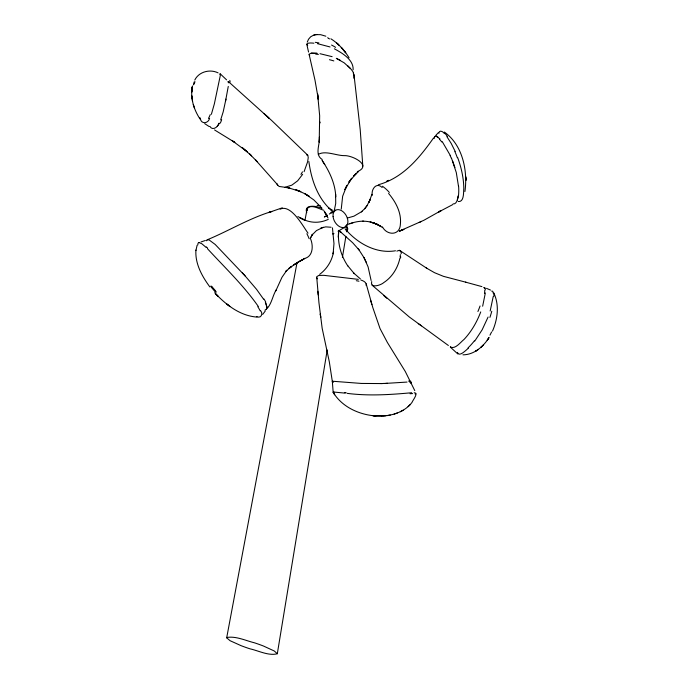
<?xml version="1.0" encoding="UTF-8"?>
<svg xmlns="http://www.w3.org/2000/svg" width="689" height="689" viewBox="0 0 689 689"><rect width="100%" height="100%" fill="white"/><g stroke="black" fill="none" stroke-linecap="round" stroke-linejoin="round"><path stroke-width="1.03" d="M228.8 82.654L228.748 82.025L228.8 82.818M197.846 244.905L197.846 244.569A2.592 1.671 77 0 1 199.087 242.459M311.402 53.156L317.138 53.337L311.135 53.182L309.077 54.224L314.994 80.182L318.396 99.638L317.586 93.825L319.67 115.795L319.205 142.27L319.446 137.033C320.152 144.199 314.279 154.68 322.185 159.478M372.258 195.332C371.026 189.484 376.349 181.689 382.197 187.511M318.292 154.396C325.303 150.202 336.215 155.662 344.319 155.645C351.907 155.103 372.68 165.36 357.324 171.664M457.41 352.432C459.236 357.522 466.074 349.995 468.425 348.169M341.244 209.163L342.648 196.227L346.911 185.358L344.819 189.69L351.7 178.227L348.841 182.129L356.549 173.146L353.483 176.151L358.263 171.854M195.891 250.589L197.114 245.293M195.926 250.064C194.978 263.672 202.032 276.323 209.861 286.934M400.395 254.637L400.076 257.247M307.656 45.595C304.641 42.201 312.306 43.002 313.865 43.192M485.34 292.98L482.653 306.209M493.229 296.477L490.172 310.997M194.961 81.655L194.264 83.998M338.859 230.35L338.351 237.317L338.549 232.365C337.782 244.526 341.27 256.153 347.764 265.868L347.48 265.437L354.301 273.688L353.767 273.102L360.399 278.916M453.061 203.944C456.144 204.357 457.246 200.499 457.823 198.174A23.211 23.004 89.7 0 0 458.004 197.442L458.271 195.607M333.545 251.666L333.123 253.845L333.976 243.579L332.451 227.852M438.902 133.244C438.988 129.446 443.354 131.616 444.422 133.64M458.202 196.141L457.315 199.982M385.806 415.743L382.739 415.992C393.66 415.398 405.098 411.419 411.953 402.488C412.332 400.869 419.222 392.584 414.184 392.73M297.037 262.63L226.681 637.816L230.074 640.701L241.107 645.679A82.473 22.539 9.3 0 0 249.943 648.814C258.642 650.726 268.65 656.092 277.314 653.749L327.215 349.978M342.39 257.565L345.887 236.327M346.756 231.013L347.084 228.205L345.809 225.518M228.266 86.418L225.811 99.681M225.699 100.275L225.923 99.087M304.96 220.359L307.139 208.733C310.782 203.634 319.171 209.008 323.873 210.291M225.467 101.481L225.751 99.974M225.639 100.577L223.193 111.851L220.661 119.903M464.92 191.551C467.891 170.562 462.56 144.862 444.371 132.055M333.398 252.536C331.779 261.217 326.75 269.123 319.653 274.351M399.853 258.418C397.717 268.073 392.11 277.193 383.721 282.619C381.017 285.194 369.795 288.863 371.716 281.56M192.515 85.936C189.966 97.416 193.712 109.525 200.094 119.111M366.212 285.625C366.944 282.456 363.387 280.793 360.89 280.053M226.681 637.816L226.759 637.48C236.051 635.904 245.637 640.641 254.62 642.854A76.066 19.128 10.1 0 1 263.517 646.049L274.265 650.984L277.314 653.749M334.096 211.385L335.724 203.444L335.612 194.255L335.81 196.804M347.101 228.894L346.145 230.298M371.922 194.384L368.899 202.471L370.467 199L366.996 205.727L364.705 208.707L366.996 205.727M415.803 393.402L415.131 394.039M491.593 331.96L489.965 335.19M307.268 42.098L308.517 39.247L310.67 36.784L313.719 35.096L317.052 34.484M206.433 240.78L207.398 239.72L209.163 239.987L215.183 244.457L245.275 276.091M211.385 114.288L214.348 103.901L220.247 75.781L220.368 73.956L219.412 74.119M480.733 311.91C476.934 321.978 471.465 331.512 464.085 339.393C460.553 342.097 455.248 349.685 450.356 346.955M488.088 317.043L482.154 329.798L474.764 341.055M276.255 289.802C272.327 295.9 271.44 306.217 264.912 310.214M275.764 290.93L281.956 277.34L286.857 270.243L285.892 271.294L291.705 266.316L289.561 267.866L298.656 261.786L293.617 264.912L304.771 258.478L299.577 261.252L303.358 259.305M492.497 331.09C497.579 319.446 499.465 305.511 494.099 293.643M194.143 81.965L193.437 84.868M304.082 171.673L307.621 161.803L308.233 157.652L307.837 155.292L271.776 120.601L228.55 81.715L227.697 81.879M353.81 78.167L354.163 75.954L353.233 72.879M219.162 123.228C218.008 126.991 212.556 131.16 209.861 126.371M310.997 237.162L312.565 234.243L310.661 237.714M194.78 80.053C198.88 71.656 209.938 68.848 218.112 72.87M209.602 118.327C208.431 123.477 201.395 124.571 200.335 118.818M353.13 69.796C353.664 59.685 342.312 53.113 334.372 48.807M218.835 123.831L217.207 126.276M302.643 174.317L297.674 180.802L291.783 185.177L284.962 187.27L279.071 186.452L255.412 159.805L257.186 161.691L249.642 153.992L251.554 155.835L242.028 147.446L247.377 151.856L232.271 140.763L234.854 142.434L214.563 129.945M489.164 337.369C483.514 346.489 474.221 354.775 462.956 354.835M266.428 309.327L266.884 307.01L265.911 303.616A22.324 20.007 43.8 0 0 265.601 302.884M434.742 136.586L434.113 138.127L434.742 136.586A2.213 1.697 55.5 0 1 436.059 136.103M265.256 311.032L262.716 314.382M312.324 234.682L312.039 235.061L316.449 230.591L323.356 227.249M433.39 138.188C419.274 158.143 402.936 178.02 378.27 184.773M280.147 209.163C291.034 203.772 303.126 226.474 307.992 233.14M435.939 135.233L438.325 132.693M346.653 231.797L347.824 228.937L346.653 225.639M362.104 211.256L361.363 211.867L364.8 208.586M410.222 404.581L408.077 406.674M483.497 344.793L481.068 347.161L481.818 346.429M410.937 383.437C412.53 382.309 408.241 381.93 410.523 382.309M396.855 251.106L399.431 250.279L426.853 268.314L426.224 267.926M361.518 211.738L353.913 216.182L347.308 218.043M288.657 268.512L290.81 266.97M478.39 349.349L475.531 351.244L476.357 350.692M324.734 216.794L327.456 215.149M329.273 214.046L335.629 210.197M338.049 231.22L345.37 226.939M440.366 211.041L438.419 212.16L441.279 210.507L423.89 220.273L399.56 231.039L403.961 229.308M439.341 211.626L452.656 204.642M491.636 291.094L492.756 291.275L493.272 293.273M400.292 411.729L403.246 410.162M483.73 287.649L484.832 287.83L485.375 289.888M419.257 222.504L420.927 221.677M386.615 181.259L388.656 180.337L387.433 180.888M399.25 231.28L403.633 229.437L401.773 230.186M207.122 239.841C228.877 230.858 249.125 218.344 271.776 211.471L268.469 212.608L282.326 207.811M205.374 240.461L201.024 241.942M346.627 224.795L353.224 222.65M320.6 228.205L325.69 226.87L331.09 227.249M397.303 413.004L394.134 414.072M328.24 219.421C318.49 223.77 309.215 223.081 299.629 217.621L304.202 219.834L297.872 216.544M349.831 223.675C358.848 220.558 366.083 220.316 374.644 223.245L370.122 221.961L377.977 224.674L373.533 222.874L380.836 226.302L376.521 223.994L382.593 227.585M313.986 35.036L315.338 34.674M304.099 258.59C313.323 256.799 313.529 245.284 310.334 238.325M390.301 415.036L386.951 415.596M306.665 154.913L307.148 154.879M395.486 250.779C376.082 254.017 357.178 243.2 345.043 228.757M382.49 415.975L382.016 416.018A7.269 1.981 -9.1 0 1 381.637 416.001M315.605 34.622L320.592 34.674L325.854 36.207M376.383 415.82L377.219 415.777M387.106 383.308L407.018 382.076M383.592 383.48L387.537 383.282M385.806 383.377L386.675 383.334M381.594 416.044L376.961 416.01M411.669 392.739C390.207 394.728 368.546 396.123 347.067 393.35M382.688 383.515L384.04 383.454M381.775 383.549L383.144 383.497M380.853 383.584L382.231 383.532M381.31 383.566L361.346 383.437L332.554 381.232A2.455 0.594 7.8 0 0 332.339 381.534L333.175 392.325C342.054 407.121 359.408 414.881 376.185 415.984M333.976 392.058L345.215 393.143M377.71 415.768L381.973 415.794M199.112 242.606L201.825 243.76L206.278 247.54M317.155 205.4L320.161 205.555M362.405 221.169L363.68 221.186M257.083 317.086C240.142 315.932 225.811 304.719 214.649 292.704M484.229 287.502L485.039 288.2M372.887 415.7L376.005 415.967L373.111 415.717M286.305 187.511L289.828 188.002L284.979 187.313M319.997 53.699L332.132 56.662M317.388 43.631L330.048 46.964M288.691 187.89L300.835 191.663L295.839 189.708L304.986 193.773L309.318 196.425L304.779 193.635L313.796 199.888L321.754 207.932M358.289 279.364L323.83 275.333L318.697 275.454L316.69 276.771L318.947 302.721L322.168 328.334L329.316 361.794L332.339 381.534L333.132 382.171M465.514 282.128L481.912 286.615M466.083 282.266L443.458 276.341L434.518 272.689L426.629 268.176M256.73 316.604C260.898 318.8 263.431 313.874 260.623 310.661M321.978 208.328C317.491 206.063 303.487 203.668 306.734 212.66M486.503 288.338L490.499 290.069M436.947 136.431L436.059 136.129L439.935 138.877M458.263 201.532C464.334 202.196 463.404 192.128 463.809 188.261C463.654 177.771 461.26 167.418 457.677 157.6M327.628 37.757L328.524 38.239M215.829 292.127L215.347 291.817A7.562 6.356 64.2 0 1 214.882 291.464L211.445 287.391M328.739 208.052L332.649 210.326M211.178 286.116L211.833 286.598M330.901 212.35L332.184 213.056M340.383 60.391L336.301 58.324L344.173 62.828L350.176 68.28A49.212 32.219 -38.1 0 1 353.483 72.707M333.76 392.825L333.33 392.549L334.699 394.78M333.028 382.119L332.339 381.534M330.866 38.799C338.377 43.493 344.474 50.245 349.065 57.773M209.068 126.483L204.711 123.641M450.821 347.575L457.797 353.931M372 285.1L409.3 316.983L448.367 345.482M418.257 323.606L421.435 325.828M328.998 38.55L329.488 38.937M437.946 137.059L437.429 136.706A4.978 3.686 51.3 0 0 436.938 136.456M339.117 230.617L352.647 242.717L359.029 249.918L358.134 248.755M307.699 155.128L307.449 154.956A12.729 3.092 -50.5 0 0 307.173 154.853M339.177 230.669L341.46 232.589M384.316 296.029L386.796 298.165M383.773 295.529L386.228 297.691M264.447 114.004L268.951 118.138L264.102 113.685M347.489 65.515L350.176 68.28M212.134 286.874L215.545 290.87M399.586 250.391L400.016 250.985M226.569 79.855L220.368 73.956M207.51 248.738C224.821 267.573 243.613 285.418 258.306 306.459M328.687 207.794L332.666 212.023M242.33 272.818L243.45 274.05M243.82 274.463L244.552 275.273M244.914 275.686L256.541 289.32L263.603 299.224M309.723 55.421L309.163 54.612M388.596 193.437C395.744 201.886 401.566 212.72 400.395 224.08C400.059 235.862 387.046 235.655 382.455 226.922M328.731 207.837C316.57 195.487 311.17 178.339 308.861 161.545M442.252 141.633L450.27 155.395M450.52 347.273L450.33 346.86M277.495 185.203L276.883 183.584M446.903 136.663L451.209 143.433L455.171 151.408M358.96 249.831L364.033 257.72M321.961 160.227L324.752 164.473L322.461 160.976M324.304 211.411L328.024 218.017M317.276 278.864L316.664 277.383M324.33 163.836C330.109 173.077 334.665 183.412 335.621 194.367M215.803 291.275L216.131 292.041M211.187 286.96L210.868 286.193M366.359 262.406L363.947 257.54L368.09 266.893L371.113 280.501M265.351 302.393L265.584 302.893M414.769 390.611L405.278 371.474L387.373 342.459L380.035 328.575L372.818 307.595L366.178 283.834M451.528 158.246L456.282 172.5L458.469 186.125M265.911 303.616L266.884 307.01M353.517 73.516L354.163 75.954M452.733 161.243L454.921 167.591M200.137 118.275L199.922 117.612M194.487 108.182L193.316 104.573L193.626 105.529M307.458 210.274L307.139 208.733M370.656 300.421L371.871 304.641M308.551 52.037L306.769 44.139M192.481 101.025L192.567 101.524L191.766 95.745L192.059 98.57M320.643 316.949L320.282 313.908L320.712 317.569M354.034 75.135L360.218 129.653L362.81 166.058M317.844 291.309L318.206 294.832M319.791 122.211L319.791 123.15L319.782 121.703M333.976 233.571A9.586 6.502 59.6 0 1 332.606 233.95M324.347 217.044A9.586 6.502 59.6 0 1 326.526 216.225M315.7 54.147A30.617 8.044 -3 0 1 318.396 54.431M329.463 59.71A104.719 60.227 -29.3 0 1 333.82 60.925M331.547 45.043A117.457 75.385 -43.4 0 1 335.612 47.352M315.235 42.33A30.936 10.481 -6.7 0 1 318.861 42.916M229.756 80.406A66.256 5.383 -68.6 0 1 230.048 82.094M219.033 123.236A21.815 12.333 -38.1 0 1 218.706 123.839M221.669 119.688A33.873 19.258 -38 0 1 220.291 123.124M210.248 114.581A33.554 16.958 -43.1 0 1 208.448 118.456M302.445 171.854A42.52 22.057 -34.8 0 1 300.947 174.377M264.008 299.009A36.646 32.357 45.2 0 1 265.782 302.221M257.815 306.734A33.632 28.344 46.4 0 1 260.149 310.825M206.338 246.912A61.407 27.207 58 0 1 207.587 248.109M306.872 233.735A42.236 36.595 62.8 0 1 309.154 238.738M410.601 382.257A9.267 2.937 -25.1 0 1 410.911 382.378M408.525 381.086A29.842 8.948 -22.4 0 1 410.98 381.379M410.033 393.746A30.359 7.071 -18.4 0 1 412.642 393.574M333.269 392.472A2.231 0.491 8.2 0 1 333.907 392.024M346.162 392.696A61.243 7.174 7.8 0 1 344.44 392.506M356.308 280.716A40.272 15.985 -12.3 0 1 358.952 281.215M484.711 290.345A27.414 14.271 -57.1 0 1 484.531 293.419M480.044 305.994A108.517 83.817 -28.1 0 1 477.916 311.506M474.368 340.857A70.855 58.117 -9.9 0 1 468.029 347.902M491.782 311.221A120.764 101.851 -12.6 0 1 489.913 317.396M493.841 292.911A28.051 16.278 -52.7 0 1 493.892 296.158M400.714 256.833A39.506 16.984 -49.7 0 1 400.524 257.996M400.369 250.495A22.108 7.691 -57.5 0 1 401.222 253.673M458.581 186.108A49.815 49.375 -44.7 0 1 458.495 195.624M439.539 139.281A27.724 21.221 52.7 0 1 441.778 141.986M450.089 155.473A95.633 93.773 38.3 0 1 451.355 158.315M454.886 151.537A107.872 106.907 -46 0 1 457.332 157.721M444.818 133.253A28.525 23.521 52.6 0 1 447.342 136.362M382.447 186.245A26.974 17.423 58.3 0 1 389.337 192.464M191.757 91.422L191.697 92.292L191.887 89.57L191.757 91.422M192.265 87.219L191.981 88.803L192.377 86.599L192.265 87.219M488.682 338.118L487.287 340.168L488.682 338.118M229.721 306.243L226.526 303.858L229.721 306.243M337.929 44.174L336.611 42.985L338.91 45.061L337.929 44.174M218.275 296.528L215.881 294.048L218.275 296.528M343.561 50.03L341.253 47.42L345.757 52.829L343.561 50.03M325.802 213.814L324.278 211.351L327.154 216.234L325.802 213.814M465.85 178.597L465.781 176.789L465.928 180.458L465.85 178.597M333.08 216.639A9.68 6.502 59.7 0 0 344.956 227.155A9.68 6.502 59.7 0 0 343.363 211.971A9.68 6.502 59.7 0 0 333.08 216.639"/></g></svg>
